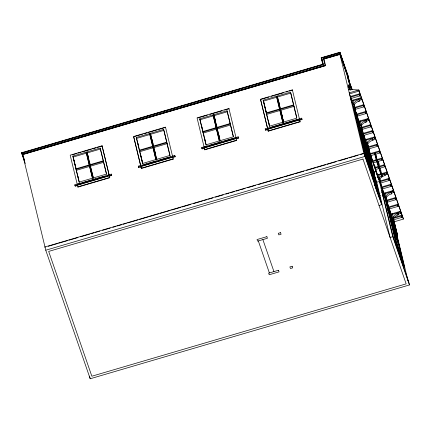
<?xml version="1.0" encoding="UTF-8"?>
<svg xmlns="http://www.w3.org/2000/svg" width="431" height="431" viewBox="0 0 431 431"><rect width="100%" height="100%" fill="white"/><g stroke="black" fill="none" stroke-linecap="round" stroke-linejoin="round"><path stroke-width="0.65" d="M375.347 153.167C374.302 152.649 377.093 155.128 376.053 156.642M378.116 161.167C377.109 160.795 379.657 162.546 378.914 164.453L378.531 164.567M369.825 158.705L366.048 143.103L366.431 142.995L380.185 199.86L374.652 183.859L364.782 143.108L365.536 142.882L365.079 141.551L364.448 142.316L364.912 143.647L365.536 142.882L361.226 125.292M367.778 144.223A6.007 4.213 -19.1 0 1 371.285 140.856L373.014 140.29L372.389 138.281L372.556 138.96L370.827 139.52A6.007 4.213 -19.1 0 0 367.314 142.893L371.905 161.286L371.274 162.051L370.816 160.715L371.441 159.949L366.447 139.305M379.673 178.628L384.08 196.488L383.45 197.253L382.987 195.916L383.617 195.151L378.623 174.507M389.813 215.651L389.683 215.112L390.443 214.886L389.98 213.555L389.355 214.32L389.813 215.651L390.443 214.886L386.133 197.296M393.508 218.63A6.007 4.213 -19.1 0 1 397.021 215.258L398.75 214.697L398.125 212.688L398.287 213.361L396.558 213.927A6.007 4.213 -19.1 0 0 393.05 217.294L397.635 235.692L397.01 236.452L396.547 235.121L397.177 234.356L392.183 213.706L392.366 214.239M366.652 121.892L366.027 119.883L366.188 120.556L364.459 121.122A6.007 4.213 -19.1 0 0 360.952 124.489L361.41 125.825A6.007 4.213 -19.1 0 1 364.922 122.452L366.652 121.892L366.485 121.213L368.413 120.648L368.252 119.969M378.628 164.394L378.914 164.453M339.978 52.237L340.043 52.512L321.634 57.921L323.207 64.418L21.615 153.037L21.55 152.763L322.76 64.262L321.187 57.759L339.978 52.237L347.865 75.042M24.75 161.824L21.852 153.113L323.25 64.553L321.682 58.056L339.903 52.701L347.542 75.118L349.115 81.615L351.922 89.74M374.259 182.238L364.206 153.167L44.964 246.968L45.056 247.238L22.649 154.621L325.572 65.614L22.417 154.546L22.347 154.271L325.076 65.323L323.46 58.691L340.161 53.783M325.572 65.614L323.95 58.982L340.086 54.241L340.021 53.972L323.46 58.691M22.116 154.196L325.076 65.323M77.246 184.403L70.172 155.16L102.055 145.791L109.065 174.652M140.592 165.499L140.684 165.763L133.61 136.519L165.499 127.15L165.59 127.414M207.316 146.184L204.127 147.122L197.053 117.879L228.936 108.51L229.028 108.774L224.567 110.088M267.565 128.481L260.491 99.238L292.38 89.869L292.471 90.133L289.282 91.07M72.176 154.864L76.643 153.549M77.914 153.177L81.103 152.24M82.38 151.863L91.307 149.239M92.584 148.867L95.774 147.93M97.045 147.553L102.147 146.055M140.781 166.032L133.702 136.783L142.629 134.16M143.906 133.788L147.095 132.85M148.372 132.473L157.299 129.85M158.576 129.478L164.949 127.603M197.781 117.954L207.349 115.147M209.897 114.398L222.013 110.837M267.473 128.217L267.662 128.75L260.583 99.502L268.874 97.067M271.428 96.318L273.34 95.757M274.612 95.38L283.544 92.757M286.092 92.008L288.005 91.447M339.897 54.301L347.133 75.231L347.542 75.118M351.992 89.616L349.223 81.599L347.839 75.048L349.439 81.54M100.17 148.081L106.462 174.081L79.132 182.108L72.839 156.114L100.17 148.081L103.268 160.472M163.613 129.44L169.9 155.44L142.569 163.468L136.282 137.473L163.613 129.44L163.936 130.377L150.651 134.278L153.576 146.373M227.051 110.799L233.343 136.799L206.013 144.827L199.72 118.832L227.051 110.799L230.299 123.826M263.163 100.191L290.494 92.164L296.781 118.159L269.45 126.191L263.163 100.191L263.81 102.061M76.088 169.141L73.162 157.046L86.448 153.145L86.125 152.208L92.417 178.208M100.493 149.018L87.207 152.919L90.133 165.014M139.531 150.5L136.605 138.405L149.891 134.504L149.568 133.567L155.855 159.567M219.298 140.926L213.006 114.926L213.329 115.864L200.043 119.764L202.969 131.859M217.014 127.732L214.088 115.637L227.374 111.737M282.736 122.285L276.449 96.291L276.772 97.223L263.486 101.123L266.412 113.218M280.457 109.091L277.532 96.997L290.817 93.096L293.743 105.186M347.133 75.231L348.706 81.734L349.115 81.615M349.223 81.599L352.224 89.594M349.471 89.702L348.372 85.155L348.749 85.042L350.484 90.052M349.638 89.309L349.067 86.119M75.921 168.839L103.251 160.811M139.358 150.198L166.689 142.171M202.802 131.563L230.132 123.53M266.239 112.922L293.57 104.889M89.336 165.477L89.659 166.414L76.373 170.315L79.299 182.41M93.344 178.283L90.418 166.188L103.704 162.288L103.381 161.35L76.05 169.383L76.696 171.247M142.742 163.769L139.816 151.674L153.102 147.774L152.779 146.836M156.787 159.642L153.862 147.547L167.147 143.647L166.824 142.709L139.493 150.742L139.816 151.674M206.18 145.128L203.254 133.034L216.54 129.133L216.217 128.196M203.254 133.034L202.931 132.101L230.262 124.069L230.585 125.006L217.299 128.907L220.225 141.002M269.623 126.488L266.697 114.393L279.983 110.492L279.66 109.555M266.697 114.393L266.374 113.461L293.705 105.428L294.028 106.365L280.743 110.266L283.668 122.361M349.229 92.816L358.829 89.998L403.104 218.005L403.368 219.088L394.403 221.723M348.393 89.368L358.829 89.998L359.093 91.081L349.487 93.899L352.666 103.655M359.858 95.914L359.233 93.904L350.387 96.501L351.012 98.51L359.858 95.914L359.696 95.235M350.554 97.18L359.4 94.578L359.233 93.904M358.209 101.457L359.454 101.091L359.292 100.412L361.221 99.847L360.596 97.837L351.75 100.434L364.168 151.82L371.915 174.221L373.58 181.095M353.054 100.779L360.758 98.51L360.596 97.837M77.348 184.947L77.537 185.481L75.258 186.154L74.875 184.807L111.317 174.097L111.5 174.63M140.792 166.312L140.975 166.845L138.696 167.514L138.319 166.167L174.76 155.456L175.137 156.803L172.863 157.477L172.675 156.943M204.229 147.671L204.418 148.205L202.139 148.873L201.756 147.526L238.198 136.821L238.381 137.354M267.673 129.031L267.856 129.564L265.577 130.232L265.2 128.885L301.641 118.18L302.018 119.522L299.744 120.195L299.556 119.662M77.882 184.215L81.071 183.283M82.348 182.906L89.998 180.659M92.552 179.905L95.741 178.973M97.013 178.596L104.668 176.349M107.217 175.6L109.135 175.034L102.055 145.791M143.873 164.825L147.063 163.888M148.339 163.516L155.99 161.269M158.543 160.515L161.733 159.578M163.004 159.206L170.66 156.959M209.865 145.436L221.981 141.874M224.535 141.126L235.374 137.942M270.118 127.732L273.308 126.795M274.579 126.423L283.512 123.799M284.783 123.422L287.973 122.485M289.249 122.113L298.177 119.489M75.075 185.621L111.516 174.911L111.699 175.444L109.42 176.112L109.813 177.739L77.93 187.108L77.833 186.844L109.722 177.475L109.329 175.848L77.44 185.217L77.93 187.108M174.76 155.456L174.954 156.27L138.513 166.98L138.696 167.514M201.956 148.339L238.397 137.629L238.58 138.162L236.301 138.836L236.118 138.303M301.641 118.18L301.835 118.988L265.394 129.699L265.577 130.232M353.953 104.501L352.811 104.835L350.554 98.3M141.276 168.203L173.16 158.834L173.257 159.098L141.368 168.467L141.276 168.203L140.883 166.576L172.766 157.207L173.257 159.098M268.157 130.922L300.041 121.553L300.138 121.817L268.249 131.186L268.157 130.922L267.764 129.295L299.647 119.926L300.138 121.817M204.806 149.826L236.694 140.458L236.21 138.566L204.321 147.935L204.806 149.826L204.714 149.562L236.603 140.194L236.694 140.458M354.196 107.502L363.037 104.905L363.662 106.915L354.821 109.512M354.988 107.992L363.204 105.579L363.037 104.905M356.502 114.167L365.343 111.57L365.967 113.579L357.127 116.181L356.663 114.845L365.51 112.249L365.343 111.57M356.34 117.722L355.914 117.701L357.073 121.052M355.958 117.835L357.1 117.501L357.283 118.035L356.9 118.142M356.992 118.412L357.374 118.299L357.558 118.832M356.798 119.058L356.421 119.166L353.275 106.171M359.115 129.203L356.857 120.928L357.24 120.815M357.127 120.971L357.881 120.75L352.887 100.1M357.687 121.397L358.069 121.283M368.413 120.648L367.788 118.638L358.942 121.235L362.994 137.985M357.778 121.661L358.161 121.547L353.943 104.221M357.585 122.307L358.344 122.081L353.754 103.688A6.007 4.213 -19.1 0 1 357.267 100.321L358.996 99.755L358.829 99.082L359.454 101.091L357.73 101.651A6.007 4.213 -19.1 0 0 354.217 105.024M360.246 121.58L367.95 119.317L367.788 118.638M359.115 128.928L357.919 123.993L358.301 123.88L361.146 135.523M361.146 125.302L360.009 125.636L356.318 114.958M358.204 126.477L358.581 126.364L365.289 145.84L364.906 145.947L365.951 150.268M358.646 126.639L358.269 126.746L360.036 133.524M359.923 130.895L359.028 127.193L359.406 127.08L362.25 138.723L361.868 138.83M361.113 127.506L369.954 124.904L370.579 126.913L361.738 129.516M361.905 127.996L370.121 125.583L369.954 124.904M359.26 129.542L359.643 129.435M359.707 129.704L359.33 129.817L360.672 135.366M359.61 132.301L359.993 132.188L366.695 151.658L366.318 151.771L370.418 168.72M357.536 122.048L364.707 151.685L371.35 170.886L370.967 170.999L364.33 151.798L359.675 132.57L360.057 132.457M360.37 132.743L360.747 132.635M360.844 132.899L360.435 133.017L361.631 137.947M360.526 133.281L360.909 133.168M361.243 133.594L361.62 133.481L364.653 146.314M361.334 133.858L361.711 133.75L363.053 139.299L362.649 139.418L363.694 143.733M363.139 133.373L371.985 130.771L372.61 132.78L363.764 135.382L363.306 134.046L372.147 131.45L371.985 130.771M361.857 135.835L361.474 135.943L360.133 130.394L360.515 130.281L367.681 159.793L370.956 169.264M363.263 141.654L362.886 141.767L361.544 136.218L361.921 136.104M362.347 136.794L362.724 136.681L365.827 150.274M361.776 138.566L362.159 138.453M363.155 138.637L364.292 138.303L364.475 138.836L364.098 138.944M362.584 139.143L362.961 139.035M362.74 139.682L363.123 139.569L364.464 145.123M364.27 141.637L363.893 141.751L363.5 140.129L363.877 140.016L357.665 122.043M373.014 140.29L372.853 139.617L374.776 139.051L374.151 137.036L365.31 139.639L368.731 153.786M366.609 139.978L374.318 137.715L374.151 137.036M362.95 142.036L363.355 141.923M364.319 141.772L365.079 141.551M363.042 142.305L363.425 142.192M364.136 142.505L363.753 142.618L361.771 136.799M365.353 142.349L364.885 142.198L365.262 142.085L360.084 120.901L360.268 121.434M363.85 142.882L364.227 142.769M367.514 143.701L366.372 144.04L363.473 135.657M363.99 144.967L364.373 144.854M368.478 146.788L376.689 144.374L377.314 146.384L368.467 148.981M365.1 148.167L365.477 148.054M368.009 147.65L376.856 145.048L376.689 144.374M363.936 150.171L364.314 150.058L367.589 159.529M364.168 151.82L364.545 151.712L356.292 117.588M364.33 151.798L364.707 151.685M48.283 246.29L57.323 243.634M58.611 243.251L67.645 240.6M68.938 240.218L77.973 237.562M80.559 236.802L89.594 234.152M90.887 233.769L94.114 232.821M95.402 232.444L99.922 231.113M102.503 230.359L110.25 228.08M112.83 227.32L116.058 226.372M117.351 225.995L121.865 224.664M123.158 224.287L126.385 223.339M127.678 222.962L138.006 219.923M139.294 219.546L148.334 216.89M149.622 216.513L158.662 213.857M159.949 213.474L170.277 210.441M171.57 210.064L180.605 207.408M181.898 207.031L190.933 204.375M193.514 203.615L202.554 200.959M203.841 200.582L207.069 199.634M208.362 199.251L212.876 197.926M215.462 197.166L223.204 194.893M225.79 194.133L229.017 193.185M230.305 192.802L234.825 191.477M236.118 191.095L239.345 190.146M240.633 189.769L245.153 188.444M247.733 187.684L255.481 185.405M258.061 184.651L261.288 183.703M262.581 183.32L271.616 180.664M272.909 180.287L283.237 177.254M284.525 176.872L293.565 174.216M294.852 173.838L303.893 171.182M306.473 170.423L315.508 167.772M316.801 167.39L325.836 164.734M327.129 164.356L336.164 161.7M338.744 160.941L347.785 158.285M349.072 157.908L352.299 156.959M353.592 156.582L358.107 155.252M360.693 154.492L363.92 153.544L339.94 54.43L323.95 58.982M378.994 151.039L379.161 151.717L370.315 154.314L370.148 153.641L378.994 151.039L379.619 153.048L370.773 155.65M383.17 195.696L393.077 236.641L408.663 281.707L409.45 284.956L90.208 378.763L45.751 250.217L364.992 156.415L364.206 153.167M381.839 176.581L381.85 176.958L380.875 174.248A12.192 0.582 73.6 0 0 380.034 171.64L378.65 167.637A12.192 0.582 73.6 0 0 378.106 166.247L376.134 159.809A16.453 0.787 73.6 0 1 375.67 157.741A16.464 0.787 73.6 0 1 375.293 156.281L375.288 156.27A16.378 0.781 73.6 0 1 374.954 154.934L375.336 154.826L375.153 153.673L376.128 156.388A12.192 0.582 73.6 0 0 376.969 158.996L378.353 162.999A12.192 0.582 73.6 0 0 378.897 164.389L380.869 170.827A16.378 0.781 73.6 0 1 381.123 171.926A16.464 0.787 73.6 0 1 381.333 172.896A16.464 0.787 73.6 0 1 382.049 175.697L382.259 176.834L381.252 174.135A12.192 0.582 73.6 0 0 380.417 171.527L379.032 167.524A12.192 0.582 73.6 0 0 378.488 166.134L376.516 159.696A16.453 0.787 73.6 0 1 376.053 157.627A16.464 0.787 73.6 0 1 375.67 156.167A16.378 0.781 73.6 0 1 375.336 154.826M369.518 157.035L370.655 156.701L370.552 157.611M368.801 159.659L369.685 159.4L366.183 149.266M378.86 196.746L369.82 159.378L370.202 159.265L365.774 146.465L375.207 185.459L374.825 185.572M375.67 157.735L376.053 157.627M370.865 160.709L371.624 160.483M370.962 160.973L371.721 160.752L367.498 143.426M381.483 158.242L381.65 158.915L372.804 161.517L372.643 160.838L381.483 158.242L382.108 160.251L373.268 162.848M376.936 160.106L377.314 159.998M377.626 162.11L378.003 161.997M378.515 164.497L378.897 164.389L378.704 164.588M378.106 166.247L378.488 166.134M383.789 164.906L383.956 165.585L375.11 168.182L374.948 167.508L383.789 164.906L384.414 166.916L375.573 169.518M378.65 167.637L379.032 167.524M379 168.64L379.377 168.526M373.262 171.193L374.119 173.445L373.262 171.193C374.42 170.126 374.884 177.071 373.79 171.059M373.984 171.824L373.607 171.937M379.49 170.245L379.873 170.137M374.124 172.201L373.682 172.319L374.06 172.211M379.689 170.638L380.067 170.525M373.812 172.696L374.189 172.589M380.869 170.827L380.487 170.935L380.363 170.423M375.88 185.691L373.483 178.757L372.492 173.828L374.889 180.761L376.069 185.637L373.672 178.703L372.492 173.828M380.034 171.64L380.417 171.527M373.957 173.467L374.496 173.332M371.915 174.221L372.292 174.113L364.545 151.712M378.396 178.612L377.481 174.841L386.327 172.238L386.952 174.253L385.028 174.819L385.19 175.492L383.461 176.058A6.007 4.213 -19.1 0 0 379.953 179.425L379.49 178.095A6.007 4.213 -19.1 0 1 383.003 174.722L384.727 174.162L384.565 173.483L385.19 175.492M380.875 174.248L381.252 174.135M378.784 175.18L386.494 172.917L386.327 172.238M381.769 176.241L381.667 175.81L382.049 175.697M378.547 179.242L379.684 178.908M379.652 181.106L388.498 178.509L389.123 180.519L380.907 182.933M379.393 181.446L392.754 236.689L390.098 237.47L376.732 182.227L379.393 181.446L369.626 153.21M380.444 181.596L388.66 179.183L388.498 178.509M374.275 183.972L374.652 183.859M390.524 184.376L390.691 185.05L381.844 187.652L382.302 188.983L391.149 186.386L390.524 184.376L381.677 186.973L381.29 185.842M381.694 192.237L382.83 191.903L383.014 192.436M378.612 193.632L379.9 193.255M391.553 193.896L390.928 191.887L391.095 192.56L389.365 193.126A6.007 4.213 -19.1 0 0 385.853 196.493L386.316 197.829A6.007 4.213 -19.1 0 1 389.823 194.456L391.553 193.896L391.391 193.217L393.314 192.652L392.689 190.642L383.849 193.239L396.267 244.63L404.014 267.031L404.391 266.918L396.876 235.913M385.152 193.584L392.856 191.321L392.689 190.642M379.135 195.798L380.422 195.421M383.04 195.911L383.8 195.685M383.892 195.954L383.132 196.175L382.857 195.378L383.617 195.151L384.08 196.488M384.91 197.64L386.052 197.306M386.925 200.124L395.135 197.71L395.76 199.72L387.55 202.134M387.086 200.798L395.302 198.384L395.135 197.71M379.032 205.468L381.688 204.687L370.207 157.24M388.595 206.977L397.441 204.375L398.066 206.384L389.22 208.987L387.776 204.606M388.762 207.65L397.608 205.054L397.441 204.375M388.439 210.527L388.008 210.506L388.52 211.971L384.307 194.575L382.141 188.309M388.056 210.64L389.193 210.306L389.382 210.84L388.999 210.948M389.22 213.776L389.98 213.555M389.786 214.202L390.168 214.088L384.985 192.905L385.169 193.438M398.75 214.697L398.583 214.018L400.512 213.453L399.887 211.443L391.041 214.04L396.17 235.04M389.877 214.466L390.26 214.352M392.345 214.385L400.049 212.122L399.887 211.443M393.665 217.607L401.245 215.376L401.87 217.386L393.659 219.799M392.108 218.442L393.244 218.108M393.196 218.469L401.412 216.055L401.245 215.376M393.708 219.444L392.566 219.778L394.457 227.573M390.922 222.768L391.806 222.509M393.939 229.75L394.823 229.486M389.786 215.473L396.806 244.49L403.448 263.691L395.631 231.328L396.391 231.108L396.574 231.641L396.197 231.754M396.288 232.018L396.665 231.905L396.849 232.438M395.426 234.733L394.193 235.094L394.667 237.05M396.418 234.577L397.177 234.356L397.635 235.692M397.36 234.89L396.983 235.003L396.665 233.699M397.075 235.267L397.452 235.159L393.234 217.827M392.695 236.748L393.077 236.641M396.267 244.63L396.644 244.517L388.39 210.393M397.845 244.452L398.729 244.194M397.468 244.856L398.794 244.463L392.086 224.993M408.286 281.82L408.663 281.707M374.959 153.242L375.277 154.546M375.202 154.826L374.776 153.786L374.954 154.934M359.093 91.081L403.368 219.088M364.944 120.922L365.407 122.259M397.043 213.728L397.501 215.064M339.854 52.566L347.65 75.102M339.973 53.837L347.354 75.172L348.921 81.674L351.696 89.767M348.706 81.734L351.507 89.82M348.878 86.173L350.182 89.955M348.372 85.155L349.886 89.54M349.158 87.843L349.924 90.052M374.561 165.03L375.218 166.921M350.322 95.989L351.637 99.787M356.679 114.366L358.872 120.702M363.909 135.275L365.229 139.078M374.216 165.062L375.089 167.594M382.539 189.139L383.859 192.943M389.118 208.151L390.869 213.221M354.858 109.426L359.982 124.963M363.812 135.318L366.075 142.23M368.715 149.492L370.148 153.641M370.816 155.559L372.643 160.838M373.305 162.767L374.948 167.508M375.616 169.437L377.481 174.841M391.504 215.376L389.058 208.308L389.22 208.987M366.431 142.995L366.754 143.927M368.731 149.649L379.388 180.46M375.509 170.46L378.332 178.612M382.119 189.575L386.025 200.857M388.633 208.394L392.415 219.331M364.567 139.1L364.755 139.633M370.935 157.504L371.118 158.037M383.105 192.705L383.294 193.239M389.473 211.104L389.656 211.637M357.886 122.194L363.532 138.523L371.457 171.08M389.985 215.004L395.631 231.328M389.759 214.848L395.976 232.821M364.825 143.237L370.358 159.244M357.94 123.562L359.028 126.703M389.823 215.742L390.906 218.883M394.166 228.301L394.818 230.186M356.857 120.928L357.919 123.993M358.42 125.432L359.028 127.193M361.738 135.032L362.142 136.207M362.649 137.672L363.5 140.129M367.002 150.737L368.279 154.427M368.704 155.661L369.34 157.509M390.68 219.169L397.387 238.645M366.237 149.013L369.82 159.378M360.03 131.843L361.544 136.218M359.675 132.57L366.318 151.771M374.345 175.325L376.732 182.227M396.412 242.868L399.688 252.334M403.055 262.07L399.779 252.598L392.609 223.086M372.303 173.882L374.485 180.185M396.644 244.517L404.391 266.918M373.542 179.415L376.829 188.913M363.829 153.28L381.688 204.687M392.754 236.689L409.45 284.956M375.509 187.539L377.481 193.239M378.138 195.141L378.795 197.037M321.187 57.759L321.709 59.262M301.835 118.988L302.018 119.522M299.362 118.848L299.453 119.112L292.38 89.869M277.532 96.997L277.208 96.065L283.496 122.065M280.419 109.334L281.06 111.203M265.2 128.885L265.383 129.419M262.872 239.598L273.944 271.6M258.32 240.934L269.386 272.936M214.088 115.637L213.765 114.705L220.058 140.7M216.976 127.975L217.623 129.844M199.72 118.832L200.367 120.702M203.125 132.495L203.448 133.427M201.756 147.526L202.139 148.873M174.954 156.27L175.137 156.803M150.651 134.278L150.327 133.346L156.615 159.341M153.538 146.615L153.862 147.547M136.282 137.473L136.605 138.405M138.319 166.167L138.502 166.7M109.038 174.77L109.226 175.304M109.237 175.579L109.42 176.112M87.531 153.851L86.884 151.987L93.177 177.981M90.095 165.256L90.418 166.188M72.839 156.114L73.162 157.046M74.875 184.807L75.258 186.154M22.606 154.487L23.964 158.425M22.304 154.142L24.389 160.251M21.803 152.978L24.271 160.111M21.55 152.763L25.278 163.548M375.557 155.882L375.751 156.496M373.688 171.075L374.431 173.343M373.413 171.172L374.054 173.456M401.708 216.712L401.87 217.386M400.345 212.779L400.512 213.453M397.905 205.711L398.066 206.384M395.599 199.041L395.76 199.72M393.153 191.973L393.314 192.652M390.987 185.707L391.149 186.386M388.956 179.84L389.123 180.519M386.79 173.574L386.952 174.253M384.253 166.242L384.414 166.916M381.947 159.572L382.108 160.251M379.458 152.375L379.619 153.048M377.152 145.705L377.314 146.384M374.614 138.373L374.776 139.051M372.449 132.107L372.61 132.78M397.188 236.059L408.033 280.904M370.418 126.24L370.579 126.913M402.769 261.881L404.014 267.031M391.65 215.974L391.935 217.17M394.915 229.755L397.576 240.859M396.326 235.579L397.668 241.128M393.718 226.286L396.563 237.928M365.806 112.906L365.967 113.579M391.504 219.885L394.349 231.528M386.445 200.286L386.914 202.214M390.4 216.685L393.239 228.328M363.5 106.236L363.662 106.915M361.054 99.168L361.221 99.847M379.711 181.397L380.654 185.298M381.914 190.497L382.857 194.392M382.534 193.46L383.164 196.062M383.321 196.708L383.45 197.253M382.071 192.129L382.987 195.916M370.773 158.646L371.091 159.944M368.952 152.041L369.895 155.941M369.895 156.927L370.816 160.715M367.147 146.669L368.246 151.222M370.202 159.265L379.636 198.26M370.294 160.65L371.554 165.854M371.867 167.153L373.752 174.948M374.07 176.252L375.013 180.153M375.326 181.451L375.956 184.048M376.586 186.65L377.211 189.247M377.529 190.55L378.154 193.147M369.685 159.4L378.337 195.162M371.77 172.362L373.321 178.779M373.472 179.404L374.081 181.904M374.383 183.153L375.288 186.903M371.63 172.352L373.187 178.795M360.628 127.619L362.202 134.122M364.05 142.408L364.524 144.369M370.574 169.372L370.838 170.455M347.327 75.177L348.9 81.674M361.388 134.208L362.433 138.529M348.749 85.042L349.977 89.88M349.191 87.251L349.466 89.217M350.85 97.837L351.012 98.51M321.882 59.764L322.981 64.311M294.028 106.365L296.797 117.819M278.776 101.748L279.703 105.568M281.68 113.746L282.294 116.295M283.065 119.473L283.679 122.021M276.772 97.223L279.541 108.677M279.983 110.492L282.908 122.582M263.961 102.697L264.268 103.968M264.58 105.239L265.501 109.059M265.808 110.331L266.423 112.879M268.405 121.057L269.483 125.513M267.856 129.564L268.249 131.186M238.198 136.821L238.58 138.162M228.936 108.51L236.107 138.022M230.585 125.006L233.36 136.46M214.875 118.482L215.489 121.025M216.26 124.209L216.874 126.757M218.856 134.935L219.778 138.75M213.329 115.864L216.103 127.317M216.696 129.769L219.465 141.223M201.6 125.793L202.985 131.52M203.577 133.971L203.885 135.242M204.655 138.421L205.582 142.241M165.499 127.15L172.572 156.394M164.087 131.013L166.862 142.467M167.147 143.647L170.073 155.736M152.051 139.666L152.973 143.485M154.643 150.392L155.569 154.212M156.34 157.39L156.954 159.939M149.891 134.504L152.816 146.594M153.102 147.774L155.871 159.228M137.85 143.157L138.777 146.976M140.754 155.155L141.368 157.698M141.675 158.974L142.753 163.43M140.975 166.845L141.368 168.467M111.317 174.097L111.699 175.444M103.704 162.288L106.629 174.377M87.838 155.128L88.764 158.942M89.535 162.126L90.149 164.674M91.205 169.033L91.819 171.576M92.126 172.853L93.053 176.667M86.448 153.145L89.373 165.235M89.659 166.414L92.433 177.868M73.949 159.89L74.563 162.433M74.87 163.71L75.948 168.16M77.93 176.338L78.851 180.158M89.578 376.161L90.208 378.763M44.964 246.968L45.751 250.217M381.209 173.989A16.464 0.787 73.6 0 1 381.268 174.232M381.505 175.153A16.464 0.787 73.6 0 1 381.667 175.81M376.522 158.904A12.192 0.582 73.6 0 1 376.452 158.7M376.107 157.627A12.192 0.582 73.6 0 1 376.037 157.407M378.31 164.001A12.192 0.582 73.6 0 1 378.219 163.769M380.783 172.217A16.464 0.787 73.6 0 1 380.853 172.551M357.881 120.75L357.256 121.515L357.714 122.846L358.344 122.081L357.881 120.75M362.983 159.066L48.676 251.418L91.841 376.225L406.147 283.873L362.983 159.066M371.441 159.949L370.682 160.176L371.145 161.506L371.905 161.286L371.441 159.949M373.779 171.457L373.37 171.576L373.752 171.463M266.875 236.657L257.027 239.55L257.582 241.15L267.43 238.257L266.875 236.657M280.538 232.643L278.264 233.311L278.814 234.911L281.093 234.243L280.538 232.643M278.496 270.259L268.648 273.157L269.203 274.757L279.051 271.859L278.496 270.259M292.164 266.245L289.885 266.913L290.44 268.513L292.714 267.845L292.164 266.245"/></g></svg>
